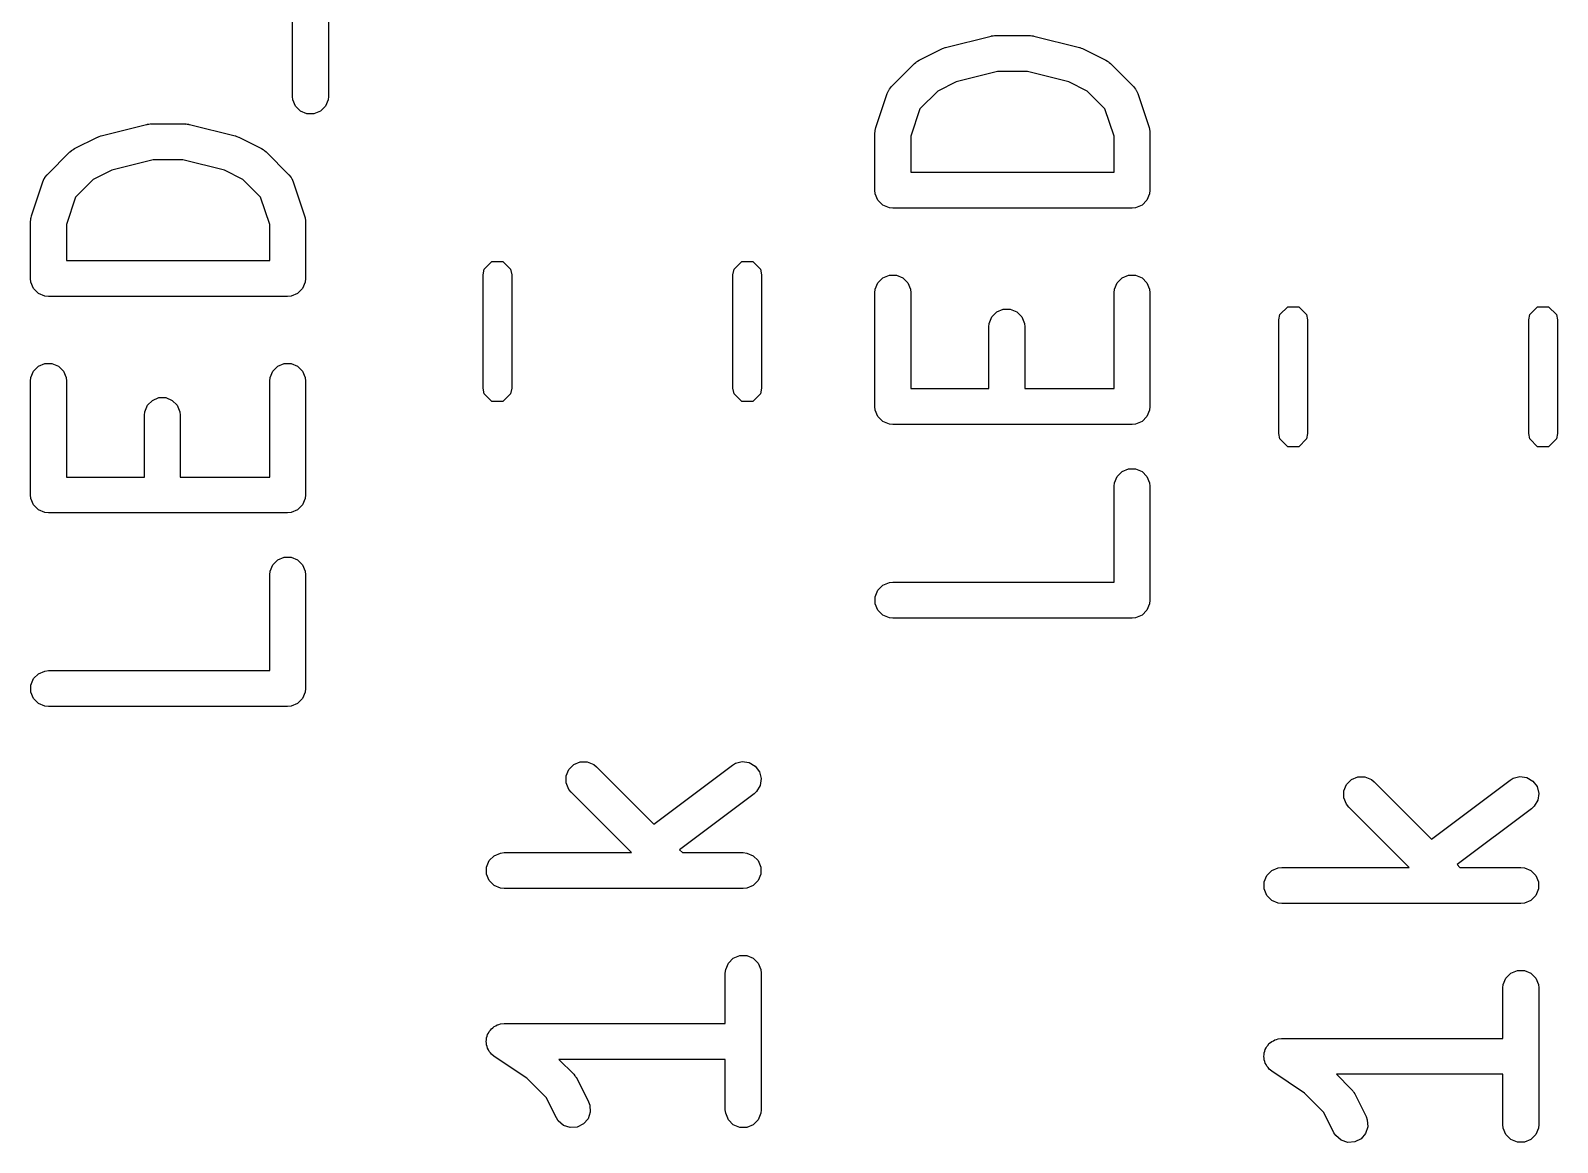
# Model space of a CAD drawing. Header units: millimetres. Extents: x 60 to 220, y -152 to -53.
# Drawn here: x 160.14 to 166.52, y -86.86 to -82.21 of the extents above; entities that cross this region are included whole.
import ezdxf

# ---------------------------------------------------------------- set-up
doc = ezdxf.new("R2010")
doc.units = ezdxf.units.MM
doc.layers.add('F.Silkscreen', color=41, linetype='CONTINUOUS', true_color=0xf2eda1)

msp = doc.modelspace()

# ---------------------------------------------------------------- linework, layer by layer
at = {"layer": 'F.Silkscreen', "linetype": 'CONTINUOUS'}
for p, q in [((161.231657, -82.4858), (161.231657, -81.723895)), ((161.381657, -81.723895), (161.381657, -82.4858)), ((163.851335, -82.334832), (163.946573, -82.287213)), ((163.946573, -82.287213), (163.947642, -82.286803)), ((163.947642, -82.286803), (163.948078, -82.286481)), ((163.948078, -82.286481), (163.954214, -82.284288)), ((163.954214, -82.284288), (163.960304, -82.281958)), ((163.960304, -82.281958), (163.960844, -82.281919)), ((163.960844, -82.281919), (163.961924, -82.281534)), ((163.961924, -82.281534), (164.1524, -82.233915)), ((164.1524, -82.233915), (164.154936, -82.233539)), ((164.154936, -82.233539), (164.155958, -82.233117)), ((164.155958, -82.233117), (164.16147, -82.232574)), ((164.16147, -82.232574), (164.166944, -82.231765)), ((164.166944, -82.231765), (164.168036, -82.231927)), ((164.168036, -82.231927), (164.17059, -82.231676)), ((164.17059, -82.231676), (164.313447, -82.231676)), ((164.313447, -82.231676), (164.316, -82.231927)), ((164.316, -82.231927), (164.317093, -82.231765)), ((164.317093, -82.231765), (164.322566, -82.232574)), ((164.322566, -82.232574), (164.328079, -82.233117)), ((164.328079, -82.233117), (164.3291, -82.233539)), ((164.3291, -82.233539), (164.331637, -82.233915)), ((164.331637, -82.233915), (164.522113, -82.281534)), ((164.522113, -82.281534), (164.523192, -82.281919)), ((164.523192, -82.281919), (164.523732, -82.281958)), ((164.523732, -82.281958), (164.529813, -82.284285)), ((164.529813, -82.284285), (164.535959, -82.286481)), ((164.535959, -82.286481), (164.536394, -82.286803)), ((164.536394, -82.286803), (164.537464, -82.287213)), ((164.537464, -82.287213), (164.632702, -82.334832)), ((163.736605, -82.444119), (163.831843, -82.348881)), ((163.831843, -82.348881), (163.837593, -82.34416)), ((163.837593, -82.34416), (163.838892, -82.342664)), ((163.838892, -82.342664), (163.841146, -82.341244)), ((163.841146, -82.341244), (163.843208, -82.339553)), ((163.843208, -82.339553), (163.84504, -82.338794)), ((163.84504, -82.338794), (163.851335, -82.334832)), ((164.632702, -82.334832), (164.638998, -82.338795)), ((164.638998, -82.338795), (164.640828, -82.339553)), ((164.640828, -82.339553), (164.642886, -82.341242)), ((164.642886, -82.341242), (164.645145, -82.342664)), ((164.645145, -82.342664), (164.646444, -82.344162)), ((164.646444, -82.344162), (164.652194, -82.348881)), ((164.652194, -82.348881), (164.747433, -82.444119)), ((164.179824, -82.381676), (164.00629, -82.425059)), ((164.304213, -82.381676), (164.179824, -82.381676)), ((164.477747, -82.425059), (164.304213, -82.381676)), ((163.670868, -82.616292), (163.718487, -82.473435)), ((163.718487, -82.473435), (163.724481, -82.46001)), ((163.724481, -82.46001), (163.726246, -82.457974)), ((163.726246, -82.457974), (163.727278, -82.455484)), ((163.727278, -82.455484), (163.736605, -82.444119)), ((163.929303, -82.463553), (163.85519, -82.537665)), ((164.00629, -82.425059), (163.929303, -82.463553)), ((164.554734, -82.463553), (164.477747, -82.425059)), ((164.628848, -82.537666), (164.554734, -82.463553)), ((164.747433, -82.444119), (164.756761, -82.455484)), ((164.756761, -82.455484), (164.757792, -82.457974)), ((164.757792, -82.457974), (164.759557, -82.460009)), ((164.759557, -82.460009), (164.765551, -82.473435)), ((164.765551, -82.473435), (164.81317, -82.616291)), ((161.233098, -82.500432), (161.231657, -82.4858)), ((161.244297, -82.527468), (161.233098, -82.500432)), ((161.264989, -82.54816), (161.244297, -82.527468)), ((161.292025, -82.559359), (161.264989, -82.54816)), ((161.348325, -82.54816), (161.321289, -82.559359)), ((161.369017, -82.527468), (161.348325, -82.54816)), ((161.380216, -82.500432), (161.369017, -82.527468)), ((161.381657, -82.4858), (161.380216, -82.500432)), ((163.85519, -82.537665), (163.817019, -82.652179)), ((164.667019, -82.652179), (164.628848, -82.537666)), ((160.431324, -82.651134), (160.6218, -82.603515)), ((160.6218, -82.603515), (160.624336, -82.603139)), ((160.624336, -82.603139), (160.625358, -82.602717)), ((160.625358, -82.602717), (160.63087, -82.602174)), ((160.63087, -82.602174), (160.636344, -82.601365)), ((160.636344, -82.601365), (160.637436, -82.601527)), ((160.637436, -82.601527), (160.63999, -82.601276)), ((160.63999, -82.601276), (160.782847, -82.601276)), ((160.782847, -82.601276), (160.7854, -82.601527)), ((160.7854, -82.601527), (160.786493, -82.601365)), ((160.786493, -82.601365), (160.791966, -82.602174)), ((160.791966, -82.602174), (160.797479, -82.602717)), ((160.797479, -82.602717), (160.7985, -82.603139)), ((160.7985, -82.603139), (160.801037, -82.603515)), ((160.801037, -82.603515), (160.991513, -82.651134)), ((161.321289, -82.559359), (161.292025, -82.559359)), ((160.320735, -82.704432), (160.415973, -82.656813)), ((160.415973, -82.656813), (160.417042, -82.656403)), ((160.417042, -82.656403), (160.417478, -82.656081)), ((160.417478, -82.656081), (160.423614, -82.653888)), ((160.423614, -82.653888), (160.429704, -82.651558)), ((160.429704, -82.651558), (160.430244, -82.651519)), ((160.430244, -82.651519), (160.431324, -82.651134)), ((160.991513, -82.651134), (160.992592, -82.651519)), ((160.992592, -82.651519), (160.993132, -82.651558)), ((160.993132, -82.651558), (160.999213, -82.653885)), ((160.999213, -82.653885), (161.005359, -82.656081)), ((161.005359, -82.656081), (161.005794, -82.656403)), ((161.005794, -82.656403), (161.006864, -82.656813)), ((161.006864, -82.656813), (161.102102, -82.704432)), ((163.667019, -82.640009), (163.667748, -82.632603)), ((163.667019, -82.878104), (163.667019, -82.640009)), ((163.667608, -82.630629), (163.668198, -82.628031)), ((163.667748, -82.632603), (163.667608, -82.630629)), ((163.668198, -82.628031), (163.66846, -82.625377)), ((163.66846, -82.625377), (163.669218, -82.623545)), ((163.669218, -82.623545), (163.670868, -82.616292)), ((163.817019, -82.652179), (163.817019, -82.803104)), ((164.667019, -82.803104), (164.667019, -82.652179)), ((164.81317, -82.616291), (164.814819, -82.623546)), ((164.814819, -82.623546), (164.815578, -82.625377)), ((164.815578, -82.625377), (164.815839, -82.62803)), ((164.815839, -82.62803), (164.81643, -82.630628)), ((164.81643, -82.630628), (164.816289, -82.632602)), ((164.816289, -82.632602), (164.817019, -82.640009)), ((164.817019, -82.640009), (164.817019, -82.878104)), ((160.206005, -82.813719), (160.301243, -82.718481)), ((160.301243, -82.718481), (160.306993, -82.71376)), ((160.306993, -82.71376), (160.308292, -82.712264)), ((160.308292, -82.712264), (160.310546, -82.710844)), ((160.310546, -82.710844), (160.312608, -82.709153)), ((160.312608, -82.709153), (160.31444, -82.708394)), ((160.31444, -82.708394), (160.320735, -82.704432)), ((161.102102, -82.704432), (161.108398, -82.708395)), ((161.108398, -82.708395), (161.110228, -82.709153)), ((161.110228, -82.709153), (161.112286, -82.710842)), ((161.112286, -82.710842), (161.114545, -82.712264)), ((161.114545, -82.712264), (161.115844, -82.713762)), ((161.115844, -82.713762), (161.121594, -82.718481)), ((161.121594, -82.718481), (161.216833, -82.813719)), ((160.47569, -82.794659), (160.398703, -82.833153)), ((160.649224, -82.751276), (160.47569, -82.794659)), ((160.773613, -82.751276), (160.649224, -82.751276)), ((160.947147, -82.794659), (160.773613, -82.751276)), ((161.024134, -82.833153), (160.947147, -82.794659)), ((163.817019, -82.803104), (164.667019, -82.803104)), ((160.140268, -82.985892), (160.187887, -82.843035)), ((160.187887, -82.843035), (160.193881, -82.82961)), ((160.193881, -82.82961), (160.195646, -82.827574)), ((160.195646, -82.827574), (160.196678, -82.825084)), ((160.196678, -82.825084), (160.206005, -82.813719)), ((160.398703, -82.833153), (160.32459, -82.907265)), ((161.098248, -82.907266), (161.024134, -82.833153)), ((161.216833, -82.813719), (161.226161, -82.825084)), ((161.226161, -82.825084), (161.227192, -82.827574)), ((161.227192, -82.827574), (161.228957, -82.829609)), ((161.228957, -82.829609), (161.234951, -82.843035)), ((161.234951, -82.843035), (161.28257, -82.985891)), ((160.32459, -82.907265), (160.286419, -83.021779)), ((161.136419, -83.021779), (161.098248, -82.907266)), ((163.66846, -82.892736), (163.667019, -82.878104)), ((163.679659, -82.919772), (163.66846, -82.892736)), ((163.700351, -82.940464), (163.679659, -82.919772)), ((164.804379, -82.919772), (164.783687, -82.940464)), ((164.815578, -82.892736), (164.804379, -82.919772)), ((164.817019, -82.878104), (164.815578, -82.892736)), ((160.137598, -82.997631), (160.13786, -82.994977)), ((160.13786, -82.994977), (160.138618, -82.993145)), ((160.138618, -82.993145), (160.140268, -82.985892)), ((161.28257, -82.985891), (161.284219, -82.993146)), ((161.284219, -82.993146), (161.284978, -82.994977)), ((161.284978, -82.994977), (161.285239, -82.99763)), ((163.727387, -82.951663), (163.700351, -82.940464)), ((163.742019, -82.953104), (163.727387, -82.951663)), ((164.742019, -82.953104), (163.742019, -82.953104)), ((164.756651, -82.951663), (164.742019, -82.953104)), ((164.783687, -82.940464), (164.756651, -82.951663)), ((160.136419, -83.009609), (160.137148, -83.002203)), ((160.136419, -83.247704), (160.136419, -83.009609)), ((160.137008, -83.000229), (160.137598, -82.997631)), ((160.137148, -83.002203), (160.137008, -83.000229)), ((160.286419, -83.021779), (160.286419, -83.172704)), ((161.136419, -83.172704), (161.136419, -83.021779)), ((161.285239, -82.99763), (161.28583, -83.000228)), ((161.28583, -83.000228), (161.285689, -83.002202)), ((161.285689, -83.002202), (161.286419, -83.009609)), ((161.286419, -83.009609), (161.286419, -83.247704)), ((160.286419, -83.172704), (161.136419, -83.172704)), ((162.032867, -83.208581), (162.065339, -83.176109)), ((162.065339, -83.176109), (162.111261, -83.176109)), ((162.111261, -83.176109), (162.143733, -83.208581)), ((163.077867, -83.208581), (163.110339, -83.176109)), ((163.110339, -83.176109), (163.156261, -83.176109)), ((163.156261, -83.176109), (163.188733, -83.208581)), ((160.13786, -83.262336), (160.136419, -83.247704)), ((161.286419, -83.247704), (161.284978, -83.262336)), ((162.0283, -83.231542), (162.032867, -83.208581)), ((162.0283, -83.706058), (162.0283, -83.231542)), ((162.143733, -83.208581), (162.1483, -83.231542)), ((162.1483, -83.231542), (162.1483, -83.706058)), ((163.0733, -83.231542), (163.077867, -83.208581)), ((163.0733, -83.706058), (163.0733, -83.231542)), ((163.188733, -83.208581), (163.1933, -83.231542)), ((163.1933, -83.231542), (163.1933, -83.706058)), ((163.679659, -83.265008), (163.700351, -83.244316)), ((163.700351, -83.244316), (163.727387, -83.233117)), ((163.727387, -83.233117), (163.756651, -83.233117)), ((163.756651, -83.233117), (163.783687, -83.244316)), ((163.783687, -83.244316), (163.804379, -83.265008)), ((164.679659, -83.265008), (164.700351, -83.244316)), ((164.700351, -83.244316), (164.727387, -83.233117)), ((164.727387, -83.233117), (164.756651, -83.233117)), ((164.756651, -83.233117), (164.783687, -83.244316)), ((164.783687, -83.244316), (164.804379, -83.265008)), ((160.149059, -83.289372), (160.13786, -83.262336)), ((160.169751, -83.310064), (160.149059, -83.289372)), ((160.196787, -83.321263), (160.169751, -83.310064)), ((161.253087, -83.310064), (161.226051, -83.321263)), ((161.273779, -83.289372), (161.253087, -83.310064)), ((161.284978, -83.262336), (161.273779, -83.289372)), ((163.667019, -83.306676), (163.66846, -83.292044)), ((163.667019, -83.782866), (163.667019, -83.306676)), ((163.66846, -83.292044), (163.679659, -83.265008)), ((163.804379, -83.265008), (163.815578, -83.292044)), ((163.815578, -83.292044), (163.817019, -83.306676)), ((163.817019, -83.306676), (163.817019, -83.707866)), ((164.667019, -83.306676), (164.66846, -83.292044)), ((164.667019, -83.707866), (164.667019, -83.306676)), ((164.66846, -83.292044), (164.679659, -83.265008)), ((164.804379, -83.265008), (164.815578, -83.292044)), ((164.815578, -83.292044), (164.817019, -83.306676)), ((164.817019, -83.306676), (164.817019, -83.782866)), ((160.211419, -83.322704), (160.196787, -83.321263)), ((161.211419, -83.322704), (160.211419, -83.322704)), ((161.226051, -83.321263), (161.211419, -83.322704)), ((164.176541, -83.387173), (164.203577, -83.375974)), ((164.203577, -83.375974), (164.232841, -83.375974)), ((164.232841, -83.375974), (164.259877, -83.387173)), ((165.360267, -83.397781), (165.392739, -83.365309)), ((165.392739, -83.365309), (165.438661, -83.365309)), ((165.438661, -83.365309), (165.471133, -83.397781)), ((166.405267, -83.397781), (166.437739, -83.365309)), ((166.437739, -83.365309), (166.483661, -83.365309)), ((166.483661, -83.365309), (166.516133, -83.397781)), ((164.143209, -83.449533), (164.14465, -83.434901)), ((164.14465, -83.434901), (164.155849, -83.407865)), ((164.155849, -83.407865), (164.176541, -83.387173)), ((164.259877, -83.387173), (164.280569, -83.407865)), ((164.280569, -83.407865), (164.291768, -83.434901)), ((164.291768, -83.434901), (164.293209, -83.449533)), ((165.3557, -83.420742), (165.360267, -83.397781)), ((165.3557, -83.895258), (165.3557, -83.420742)), ((165.471133, -83.397781), (165.4757, -83.420742)), ((165.4757, -83.420742), (165.4757, -83.895258)), ((166.4007, -83.420742), (166.405267, -83.397781)), ((166.4007, -83.895258), (166.4007, -83.420742)), ((166.516133, -83.397781), (166.5207, -83.420742)), ((166.5207, -83.420742), (166.5207, -83.895258)), ((164.143209, -83.707866), (164.143209, -83.449533)), ((164.293209, -83.449533), (164.293209, -83.707866)), ((160.149059, -83.634608), (160.169751, -83.613916)), ((160.169751, -83.613916), (160.196787, -83.602717)), ((160.196787, -83.602717), (160.226051, -83.602717)), ((160.226051, -83.602717), (160.253087, -83.613916)), ((160.253087, -83.613916), (160.273779, -83.634608)), ((161.149059, -83.634608), (161.169751, -83.613916)), ((161.169751, -83.613916), (161.196787, -83.602717)), ((161.196787, -83.602717), (161.226051, -83.602717)), ((161.226051, -83.602717), (161.253087, -83.613916)), ((161.253087, -83.613916), (161.273779, -83.634608)), ((160.136419, -83.676276), (160.13786, -83.661644)), ((160.136419, -84.152466), (160.136419, -83.676276)), ((160.13786, -83.661644), (160.149059, -83.634608)), ((160.273779, -83.634608), (160.284978, -83.661644)), ((160.284978, -83.661644), (160.286419, -83.676276)), ((160.286419, -83.676276), (160.286419, -84.077466)), ((161.136419, -83.676276), (161.13786, -83.661644)), ((161.136419, -84.077466), (161.136419, -83.676276)), ((161.13786, -83.661644), (161.149059, -83.634608)), ((161.273779, -83.634608), (161.284978, -83.661644)), ((161.284978, -83.661644), (161.286419, -83.676276)), ((161.286419, -83.676276), (161.286419, -84.152466)), ((160.625249, -83.777465), (160.645941, -83.756773)), ((160.645941, -83.756773), (160.672977, -83.745574)), ((160.672977, -83.745574), (160.702241, -83.745574)), ((160.702241, -83.745574), (160.729277, -83.756773)), ((160.729277, -83.756773), (160.749969, -83.777465)), ((162.032867, -83.729019), (162.0283, -83.706058)), ((162.065339, -83.761491), (162.032867, -83.729019)), ((162.111261, -83.761491), (162.065339, -83.761491)), ((162.143733, -83.729019), (162.111261, -83.761491)), ((162.1483, -83.706058), (162.143733, -83.729019)), ((163.077867, -83.729019), (163.0733, -83.706058)), ((163.110339, -83.761491), (163.077867, -83.729019)), ((163.156261, -83.761491), (163.110339, -83.761491)), ((163.188733, -83.729019), (163.156261, -83.761491)), ((163.1933, -83.706058), (163.188733, -83.729019)), ((163.817019, -83.707866), (164.143209, -83.707866)), ((164.293209, -83.707866), (164.667019, -83.707866)), ((160.612609, -83.819133), (160.61405, -83.804501)), ((160.612609, -84.077466), (160.612609, -83.819133)), ((160.61405, -83.804501), (160.625249, -83.777465)), ((160.749969, -83.777465), (160.761168, -83.804501)), ((160.761168, -83.804501), (160.762609, -83.819133)), ((160.762609, -83.819133), (160.762609, -84.077466)), ((163.66846, -83.797498), (163.667019, -83.782866)), ((163.679659, -83.824534), (163.66846, -83.797498)), ((163.700351, -83.845226), (163.679659, -83.824534)), ((164.804379, -83.824534), (164.783687, -83.845226)), ((164.815578, -83.797498), (164.804379, -83.824534)), ((164.817019, -83.782866), (164.815578, -83.797498)), ((163.727387, -83.856425), (163.700351, -83.845226)), ((163.742019, -83.857866), (163.727387, -83.856425)), ((164.742019, -83.857866), (163.742019, -83.857866)), ((164.756651, -83.856425), (164.742019, -83.857866)), ((164.783687, -83.845226), (164.756651, -83.856425)), ((165.360267, -83.918219), (165.3557, -83.895258)), ((165.392739, -83.950691), (165.360267, -83.918219)), ((165.438661, -83.950691), (165.392739, -83.950691)), ((165.471133, -83.918219), (165.438661, -83.950691)), ((165.4757, -83.895258), (165.471133, -83.918219)), ((166.405267, -83.918219), (166.4007, -83.895258)), ((166.437739, -83.950691), (166.405267, -83.918219)), ((166.483661, -83.950691), (166.437739, -83.950691)), ((166.516133, -83.918219), (166.483661, -83.950691)), ((166.5207, -83.895258), (166.516133, -83.918219)), ((160.286419, -84.077466), (160.612609, -84.077466)), ((160.762609, -84.077466), (161.136419, -84.077466)), ((164.66846, -84.101568), (164.679659, -84.074532)), ((164.679659, -84.074532), (164.700351, -84.05384)), ((164.700351, -84.05384), (164.727387, -84.042641)), ((164.727387, -84.042641), (164.756651, -84.042641)), ((164.756651, -84.042641), (164.783687, -84.05384)), ((164.783687, -84.05384), (164.804379, -84.074532)), ((164.804379, -84.074532), (164.815578, -84.101568)), ((164.667019, -84.1162), (164.66846, -84.101568)), ((164.667019, -84.51739), (164.667019, -84.1162)), ((164.815578, -84.101568), (164.817019, -84.1162)), ((164.817019, -84.1162), (164.817019, -84.59239)), ((160.13786, -84.167098), (160.136419, -84.152466)), ((160.149059, -84.194134), (160.13786, -84.167098)), ((160.169751, -84.214826), (160.149059, -84.194134)), ((161.273779, -84.194134), (161.253087, -84.214826)), ((161.284978, -84.167098), (161.273779, -84.194134)), ((161.286419, -84.152466), (161.284978, -84.167098)), ((160.196787, -84.226025), (160.169751, -84.214826)), ((160.211419, -84.227466), (160.196787, -84.226025)), ((161.211419, -84.227466), (160.211419, -84.227466)), ((161.226051, -84.226025), (161.211419, -84.227466)), ((161.253087, -84.214826), (161.226051, -84.226025)), ((161.13786, -84.471168), (161.149059, -84.444132)), ((161.149059, -84.444132), (161.169751, -84.42344)), ((161.169751, -84.42344), (161.196787, -84.412241)), ((161.196787, -84.412241), (161.226051, -84.412241)), ((161.226051, -84.412241), (161.253087, -84.42344)), ((161.253087, -84.42344), (161.273779, -84.444132)), ((161.273779, -84.444132), (161.284978, -84.471168)), ((161.136419, -84.4858), (161.13786, -84.471168)), ((161.136419, -84.88699), (161.136419, -84.4858)), ((161.284978, -84.471168), (161.286419, -84.4858)), ((161.286419, -84.4858), (161.286419, -84.96199)), ((163.700351, -84.53003), (163.727387, -84.518831)), ((163.727387, -84.518831), (163.742019, -84.51739)), ((163.742019, -84.51739), (164.667019, -84.51739)), ((163.66846, -84.577758), (163.679659, -84.550722)), ((163.66846, -84.607022), (163.66846, -84.577758)), ((163.679659, -84.550722), (163.700351, -84.53003)), ((163.679659, -84.634058), (163.66846, -84.607022)), ((163.700351, -84.65475), (163.679659, -84.634058)), ((163.727387, -84.665949), (163.700351, -84.65475)), ((164.783687, -84.65475), (164.756651, -84.665949)), ((164.804379, -84.634058), (164.783687, -84.65475)), ((164.815578, -84.607022), (164.804379, -84.634058)), ((164.817019, -84.59239), (164.815578, -84.607022)), ((163.742019, -84.66739), (163.727387, -84.665949)), ((164.742019, -84.66739), (163.742019, -84.66739)), ((164.756651, -84.665949), (164.742019, -84.66739)), ((160.149059, -84.920322), (160.169751, -84.89963)), ((160.169751, -84.89963), (160.196787, -84.888431)), ((160.196787, -84.888431), (160.211419, -84.88699)), ((160.211419, -84.88699), (161.136419, -84.88699)), ((160.13786, -84.947358), (160.149059, -84.920322)), ((160.13786, -84.976622), (160.13786, -84.947358)), ((161.286419, -84.96199), (161.284978, -84.976622)), ((160.149059, -85.003658), (160.13786, -84.976622)), ((160.169751, -85.02435), (160.149059, -85.003658)), ((160.196787, -85.035549), (160.169751, -85.02435)), ((160.211419, -85.03699), (160.196787, -85.035549)), ((161.211419, -85.03699), (160.211419, -85.03699)), ((161.226051, -85.035549), (161.211419, -85.03699)), ((161.253087, -85.02435), (161.226051, -85.035549)), ((161.273779, -85.003658), (161.253087, -85.02435)), ((161.284978, -84.976622), (161.273779, -85.003658)), ((162.387392, -85.300255), (162.408084, -85.279563)), ((162.408084, -85.279563), (162.435121, -85.268364)), ((162.435121, -85.268364), (162.464383, -85.268364)), ((162.464383, -85.268364), (162.49142, -85.279563)), ((162.49142, -85.279563), (162.502785, -85.28889)), ((162.502785, -85.28889), (162.742503, -85.528608)), ((162.742503, -85.528608), (163.071419, -85.281923)), ((163.071419, -85.281923), (163.083989, -85.274296)), ((163.083989, -85.274296), (163.112338, -85.267034)), ((163.112338, -85.267034), (163.141306, -85.271173)), ((163.141306, -85.271173), (163.166487, -85.286082)), ((163.166487, -85.286082), (163.184046, -85.309493)), ((162.376193, -85.327292), (162.387392, -85.300255)), ((162.376193, -85.356554), (162.376193, -85.327292)), ((162.387392, -85.383591), (162.376193, -85.356554)), ((163.184046, -85.309493), (163.191308, -85.337841)), ((163.191308, -85.337841), (163.18717, -85.36681)), ((165.638592, -85.362455), (165.659284, -85.341763)), ((165.659284, -85.341763), (165.686321, -85.330564)), ((165.686321, -85.330564), (165.715583, -85.330564)), ((165.715583, -85.330564), (165.74262, -85.341763)), ((165.74262, -85.341763), (165.753985, -85.35109)), ((165.753985, -85.35109), (165.993703, -85.590808)), ((165.993703, -85.590808), (166.322619, -85.344123)), ((166.322619, -85.344123), (166.335189, -85.336496)), ((166.335189, -85.336496), (166.363538, -85.329234)), ((166.363538, -85.329234), (166.392506, -85.333373)), ((166.392506, -85.333373), (166.417687, -85.348282)), ((166.417687, -85.348282), (166.435246, -85.371693)), ((162.396719, -85.394956), (162.387392, -85.383591)), ((162.649638, -85.647875), (162.396719, -85.394956)), ((163.161419, -85.401923), (162.849646, -85.635751)), ((163.17226, -85.391991), (163.161419, -85.401923)), ((163.18717, -85.36681), (163.17226, -85.391991)), ((165.627393, -85.389492), (165.638592, -85.362455)), ((165.627393, -85.418754), (165.627393, -85.389492)), ((165.638592, -85.445791), (165.627393, -85.418754)), ((166.435246, -85.371693), (166.442508, -85.400041)), ((166.442508, -85.400041), (166.43837, -85.42901)), ((165.647919, -85.457156), (165.638592, -85.445791)), ((165.900838, -85.710075), (165.647919, -85.457156)), ((166.412619, -85.464123), (166.100846, -85.697951)), ((166.42346, -85.454191), (166.412619, -85.464123)), ((166.43837, -85.42901), (166.42346, -85.454191)), ((162.054059, -85.681207), (162.074751, -85.660515)), ((162.074751, -85.660515), (162.101787, -85.649316)), ((162.101787, -85.649316), (162.116419, -85.647875)), ((162.116419, -85.647875), (162.649638, -85.647875)), ((162.849646, -85.635751), (162.86177, -85.647875)), ((162.86177, -85.647875), (163.116419, -85.647875)), ((163.116419, -85.647875), (163.131051, -85.649316)), ((163.131051, -85.649316), (163.158087, -85.660515)), ((163.158087, -85.660515), (163.178779, -85.681207)), ((162.04286, -85.708243), (162.054059, -85.681207)), ((162.04286, -85.737507), (162.04286, -85.708243)), ((162.054059, -85.764543), (162.04286, -85.737507)), ((163.178779, -85.681207), (163.189978, -85.708243)), ((163.189978, -85.737507), (163.178779, -85.764543)), ((163.189978, -85.708243), (163.189978, -85.737507)), ((165.305259, -85.743407), (165.325951, -85.722715)), ((165.325951, -85.722715), (165.352987, -85.711516)), ((165.352987, -85.711516), (165.367619, -85.710075)), ((165.367619, -85.710075), (165.900838, -85.710075)), ((166.100846, -85.697951), (166.11297, -85.710075)), ((166.11297, -85.710075), (166.367619, -85.710075)), ((166.367619, -85.710075), (166.382251, -85.711516)), ((166.382251, -85.711516), (166.409287, -85.722715)), ((166.409287, -85.722715), (166.429979, -85.743407)), ((162.074751, -85.785235), (162.054059, -85.764543)), ((162.101787, -85.796434), (162.074751, -85.785235)), ((162.116419, -85.797875), (162.101787, -85.796434)), ((163.116419, -85.797875), (162.116419, -85.797875)), ((163.131051, -85.796434), (163.116419, -85.797875)), ((163.158087, -85.785235), (163.131051, -85.796434)), ((163.178779, -85.764543), (163.158087, -85.785235)), ((165.29406, -85.770443), (165.305259, -85.743407)), ((165.29406, -85.799707), (165.29406, -85.770443)), ((165.305259, -85.826743), (165.29406, -85.799707)), ((166.429979, -85.743407), (166.441178, -85.770443)), ((166.441178, -85.799707), (166.429979, -85.826743)), ((166.441178, -85.770443), (166.441178, -85.799707)), ((165.325951, -85.847435), (165.305259, -85.826743)), ((165.352987, -85.858634), (165.325951, -85.847435)), ((165.367619, -85.860075), (165.352987, -85.858634)), ((166.367619, -85.860075), (165.367619, -85.860075)), ((166.382251, -85.858634), (166.367619, -85.860075)), ((166.409287, -85.847435), (166.382251, -85.858634)), ((166.429979, -85.826743), (166.409287, -85.847435)), ((163.04286, -86.136815), (163.054059, -86.109779)), ((163.054059, -86.109779), (163.074751, -86.089087)), ((163.074751, -86.089087), (163.101787, -86.077888)), ((163.101787, -86.077888), (163.131051, -86.077888)), ((163.131051, -86.077888), (163.158087, -86.089087)), ((163.158087, -86.089087), (163.178779, -86.109779)), ((163.178779, -86.109779), (163.189978, -86.136815)), ((163.041419, -86.151447), (163.04286, -86.136815)), ((163.041419, -86.362161), (163.041419, -86.151447)), ((163.189978, -86.136815), (163.191419, -86.151447)), ((163.191419, -86.151447), (163.191419, -86.722875)), ((166.29406, -86.199015), (166.305259, -86.171979)), ((166.305259, -86.171979), (166.325951, -86.151287)), ((166.325951, -86.151287), (166.352987, -86.140088)), ((166.352987, -86.140088), (166.382251, -86.140088)), ((166.382251, -86.140088), (166.409287, -86.151287)), ((166.409287, -86.151287), (166.429979, -86.171979)), ((166.429979, -86.171979), (166.441178, -86.199015)), ((166.292619, -86.213647), (166.29406, -86.199015)), ((166.292619, -86.424361), (166.292619, -86.213647)), ((166.441178, -86.199015), (166.442619, -86.213647)), ((166.442619, -86.213647), (166.442619, -86.785075)), ((162.0695, -86.380051), (162.074751, -86.374801)), ((162.074751, -86.374801), (162.08154, -86.371988)), ((162.08154, -86.371988), (162.087646, -86.3679)), ((162.087646, -86.3679), (162.094926, -86.366443)), ((162.094926, -86.366443), (162.101787, -86.363602)), ((162.101787, -86.363602), (162.116263, -86.362176)), ((162.116263, -86.362176), (162.11634, -86.362161)), ((162.11634, -86.362161), (162.116366, -86.362166)), ((162.116366, -86.362166), (162.116419, -86.362161)), ((162.116419, -86.362161), (163.041419, -86.362161)), ((162.041419, -86.43724), (162.04286, -86.429955)), ((162.04286, -86.444444), (162.041419, -86.43724)), ((162.04286, -86.422529), (162.045672, -86.41574)), ((162.04286, -86.429955), (162.04286, -86.422529)), ((162.045672, -86.41574), (162.047098, -86.408532)), ((162.047098, -86.408532), (162.051217, -86.402353)), ((162.051217, -86.402353), (162.054059, -86.395493)), ((162.054059, -86.395493), (162.059254, -86.390297)), ((162.059254, -86.390297), (162.063331, -86.384183)), ((162.063331, -86.384183), (162.0695, -86.380051)), ((165.314531, -86.446383), (165.3207, -86.442251)), ((165.3207, -86.442251), (165.325951, -86.437001)), ((165.325951, -86.437001), (165.33274, -86.434188)), ((165.33274, -86.434188), (165.338846, -86.4301)), ((165.338846, -86.4301), (165.346126, -86.428643)), ((165.346126, -86.428643), (165.352987, -86.425802)), ((165.352987, -86.425802), (165.367463, -86.424376)), ((165.367463, -86.424376), (165.36754, -86.424361)), ((165.36754, -86.424361), (165.367566, -86.424366)), ((165.367566, -86.424366), (165.367619, -86.424361)), ((165.367619, -86.424361), (166.292619, -86.424361)), ((162.04286, -86.451793), (162.04286, -86.444444)), ((162.045701, -86.458653), (162.04286, -86.451793)), ((162.047158, -86.465934), (162.045701, -86.458653)), ((162.051246, -86.472039), (162.047158, -86.465934)), ((162.054059, -86.478829), (162.051246, -86.472039)), ((162.059309, -86.484079), (162.054059, -86.478829)), ((162.063441, -86.490249), (162.059309, -86.484079)), ((162.074699, -86.499469), (162.063441, -86.490249)), ((162.074751, -86.499521), (162.074699, -86.499469)), ((162.074773, -86.49953), (162.074751, -86.499521)), ((162.074816, -86.499565), (162.074773, -86.49953)), ((162.211494, -86.590683), (162.074816, -86.499565)), ((165.292619, -86.49944), (165.29406, -86.492155)), ((165.29406, -86.506644), (165.292619, -86.49944)), ((165.29406, -86.484729), (165.296872, -86.47794)), ((165.29406, -86.492155), (165.29406, -86.484729)), ((165.29406, -86.513993), (165.29406, -86.506644)), ((165.296872, -86.47794), (165.298298, -86.470732)), ((165.298298, -86.470732), (165.302417, -86.464553)), ((165.302417, -86.464553), (165.305259, -86.457693)), ((165.305259, -86.457693), (165.310454, -86.452497)), ((165.310454, -86.452497), (165.314531, -86.446383)), ((163.041419, -86.512161), (162.345104, -86.512161)), ((162.345104, -86.512161), (162.407547, -86.574604)), ((163.041419, -86.722875), (163.041419, -86.512161)), ((165.296901, -86.520853), (165.29406, -86.513993)), ((165.298358, -86.528134), (165.296901, -86.520853)), ((165.302446, -86.534239), (165.298358, -86.528134)), ((165.305259, -86.541029), (165.302446, -86.534239)), ((165.310509, -86.546279), (165.305259, -86.541029)), ((165.314641, -86.552449), (165.310509, -86.546279)), ((165.325899, -86.561669), (165.314641, -86.552449)), ((165.325951, -86.561721), (165.325899, -86.561669)), ((165.325973, -86.56173), (165.325951, -86.561721)), ((165.326016, -86.561765), (165.325973, -86.56173)), ((165.462694, -86.652883), (165.326016, -86.561765)), ((162.292875, -86.672064), (162.211494, -86.590683)), ((162.407547, -86.574604), (162.412267, -86.580354)), ((162.412267, -86.580354), (162.413764, -86.581653)), ((162.413764, -86.581653), (162.415183, -86.583907)), ((162.415183, -86.583907), (162.416875, -86.585969)), ((162.416875, -86.585969), (162.417633, -86.587801)), ((162.417633, -86.587801), (162.421596, -86.594096)), ((162.421596, -86.594096), (162.469215, -86.689334)), ((166.292619, -86.574361), (165.596304, -86.574361)), ((165.596304, -86.574361), (165.658747, -86.636804)), ((166.292619, -86.785075), (166.292619, -86.574361)), ((162.335051, -86.756416), (162.292875, -86.672064)), ((162.469215, -86.689334), (162.47447, -86.703065)), ((165.544075, -86.734264), (165.462694, -86.652883)), ((165.658747, -86.636804), (165.663467, -86.642554)), ((165.663467, -86.642554), (165.664964, -86.643853)), ((165.664964, -86.643853), (165.666383, -86.646107)), ((165.666383, -86.646107), (165.668075, -86.648169)), ((165.668075, -86.648169), (165.668833, -86.650001)), ((165.668833, -86.650001), (165.672796, -86.656296)), ((165.672796, -86.656296), (165.720415, -86.751534)), ((162.342883, -86.768859), (162.335051, -86.756416)), ((162.46729, -86.760017), (162.448117, -86.782124)), ((162.476544, -86.732255), (162.46729, -86.760017)), ((162.47447, -86.703065), (162.476544, -86.732255)), ((163.04286, -86.737507), (163.041419, -86.722875)), ((163.054059, -86.764543), (163.04286, -86.737507)), ((163.189978, -86.737507), (163.178779, -86.764543)), ((163.191419, -86.722875), (163.189978, -86.737507)), ((165.586251, -86.818616), (165.544075, -86.734264)), ((165.720415, -86.751534), (165.72567, -86.765265)), ((162.364991, -86.788032), (162.342883, -86.768859)), ((162.392752, -86.797286), (162.364991, -86.788032)), ((162.421942, -86.795212), (162.392752, -86.797286)), ((162.448117, -86.782124), (162.421942, -86.795212)), ((163.074751, -86.785235), (163.054059, -86.764543)), ((163.101787, -86.796434), (163.074751, -86.785235)), ((163.131051, -86.796434), (163.101787, -86.796434)), ((163.158087, -86.785235), (163.131051, -86.796434)), ((163.178779, -86.764543), (163.158087, -86.785235)), ((165.594083, -86.831059), (165.586251, -86.818616)), ((165.71849, -86.822217), (165.699317, -86.844324)), ((165.727744, -86.794455), (165.71849, -86.822217)), ((165.72567, -86.765265), (165.727744, -86.794455)), ((166.29406, -86.799707), (166.292619, -86.785075)), ((166.305259, -86.826743), (166.29406, -86.799707)), ((166.441178, -86.799707), (166.429979, -86.826743)), ((166.442619, -86.785075), (166.441178, -86.799707)), ((165.616191, -86.850232), (165.594083, -86.831059)), ((165.643952, -86.859486), (165.616191, -86.850232)), ((165.673142, -86.857412), (165.643952, -86.859486)), ((165.699317, -86.844324), (165.673142, -86.857412)), ((166.325951, -86.847435), (166.305259, -86.826743)), ((166.352987, -86.858634), (166.325951, -86.847435)), ((166.382251, -86.858634), (166.352987, -86.858634)), ((166.409287, -86.847435), (166.382251, -86.858634)), ((166.429979, -86.826743), (166.409287, -86.847435))]:
    msp.add_line(p, q, dxfattribs=at)

doc.saveas('drawing.dxf')
